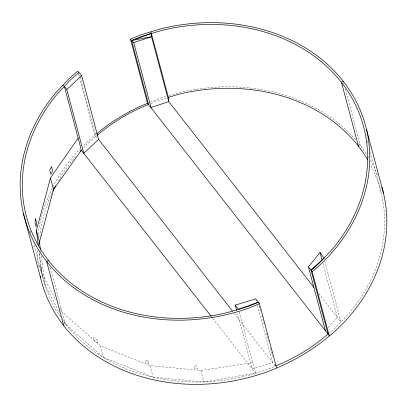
<?xml version="1.0" encoding="UTF-8"?>
<svg xmlns="http://www.w3.org/2000/svg" width="407" height="407" viewBox="0 0 407 407"><rect width="100%" height="100%" fill="white"/><g stroke="black" fill="none" stroke-linecap="round" stroke-linejoin="round"><path stroke-width="0.31" stroke-dasharray="2.04 1.53" d="M58.226 181.298L62.943 173.046L74.547 157.453L76.674 155.189M328.266 327.432L337.296 317.277L322.98 263.466M83.476 147.96L88.156 142.989L96.825 135.612M96.22 134.127L86.727 142.211A176.623 146.601 -14.9 0 0 83.104 145.747M328.505 333.628L335.729 327.477L349.338 313.014A174.471 144.816 -14.9 0 0 370.233 164.28M359.35 145.681L360.256 145.131M150.361 102.126L157.713 99.084A176.623 146.601 -14.9 0 1 166.641 96.128M150.865 103.459L158.277 100.387L166.585 97.894M274.817 364.224L275.305 366.066C205.062 396.164 110.419 385.195 62.953 320.553M62.505 318.6L65.441 324.237L103.409 357.346L153.083 377.157L203.927 382.036L255.525 373.107L239.194 311.731M59.905 307.748L62.235 312.205L100.351 345.843L150.01 365.618L200.855 370.497L252.732 362.617M97.034 137.678L94.816 135.328L79.848 79.085M318.92 293.762L340.939 321.942L324.939 261.798M234.422 313.609L275.305 366.066M211.223 316.417L212.398 317.918M212.79 318.422L255.525 373.107M60.465 316.865C44.587 295.187 40.756 267.796 33.41 242.618M39.382 253.088L42.119 273.784L55.82 299.954M42.119 273.784L45.192 285.322L59.57 312.958M367.287 140.7L368.269 144.383M370.39 152.36L381.334 193.483M343.762 83.145L344.088 84.371M345.395 89.281L360.353 145.492M323.957 258.114L324.282 259.34M259.3 305.922L260.933 312.057M261.915 315.74L264.53 325.559M266.488 332.926L268.61 340.903M270.569 348.265L272.69 356.247M255.855 299.476L256.344 301.317M257.489 305.611L272.675 362.688L252.264 368.94L237.24 312.474M200.855 370.497L203.927 382.036M79.533 75.056L79.858 76.287M80.021 76.898L95.864 136.431M78.383 73.586L79.197 76.643M150.01 365.618L153.083 377.157M100.351 345.843L103.409 357.346M50.402 267.725L65.441 324.237M30.306 230.957L31.125 234.025M42.552 276.984L39.754 259.697L39.637 252.762M40.542 250.203L40.792 252.086M41.29 255.85L45.192 285.322M38.446 266.661A176.623 146.601 -14.9 0 1 37.241 249.913M38.126 234.442A176.623 146.601 -14.9 0 1 52.478 187.703M52.757 187.154A176.623 146.601 -14.9 0 1 80.026 148.916M169.047 95.406A176.623 146.601 -14.9 0 1 355.957 140.166M358.791 143.534A176.623 146.601 -14.9 0 1 366.87 154.619M368.198 156.71A176.623 146.601 -14.9 0 1 368.849 157.763M370.421 160.419A176.623 146.601 -14.9 0 1 377.945 175.855M39.881 236.548A174.471 144.816 -14.9 0 1 51.903 192.938M196.545 365.908L193.91 365.873L194.678 368.762L197.314 368.793L196.545 365.908M148.372 361.06L145.263 360.343L146.037 363.263L149.15 363.975L148.372 361.06M96.963 339.733L93.452 337.449L94.317 340.695L97.828 342.979L96.963 339.733M40.741 268.605L39.733 265.43L41.672 272.11L40.741 268.605"/><path stroke-width="0.61" d="M38.385 245.563L36.391 230.51L50.443 178.012L78.124 138.08M55.713 185.699L53.51 189.55L39.459 242.053L39.494 243.941M52.696 191.239A174.471 144.816 -14.9 0 1 53.51 189.55L81.354 150.219L64.367 86.391L62.759 85.343M308.404 266.834L320.05 252.462L323.957 258.114L311.045 270.207L328.027 334.035L329.263 335.861L312.184 271.673L308.404 266.834L325.391 330.662M80.077 151.577L81.354 150.219L210.836 315.918M81.614 75.509L98.596 139.336L83.806 153.358L66.819 89.53L81.614 75.509L77.737 71.139L69.643 78.022L55.871 92.664A176.623 146.601 -14.9 0 0 52.503 268.493A176.623 146.601 -14.9 0 0 249.288 307.916L259.468 303.703L276.546 367.887M78.877 72.604L71.174 79.162L57.565 93.625A174.471 144.816 -14.9 0 0 48.453 260.409L46.647 261.508L63.726 325.697M96.693 133.73C111.823 120.95 129.161 110.684 147.532 103.297L328.027 334.035C312.627 347.466 294.81 358.185 275.875 365.827M97.309 135.2C112.51 122.207 130.026 111.833 148.58 104.401L131.598 40.573L130.454 39.113L140.634 34.9L161.055 28.765A176.623 146.601 -14.9 0 1 348.59 88.614A176.623 146.601 -14.9 0 1 320.273 264.789L312.184 271.673M311.045 270.207L318.747 263.65L332.356 249.186A174.471 144.816 -14.9 0 0 341.468 82.402L343.274 81.303M358.45 146.23L341.468 82.402A174.471 144.816 -14.9 0 0 161.467 30.5L141.295 36.564L131.598 40.573L133.73 42.593L151.501 36.706L151.384 33.532L150.844 31.832M236.752 310.633L235.282 305.113L255.693 298.86L259.468 303.703M313.838 287.256L168.773 101.618L168.366 97.359L178.449 94.327A174.471 144.816 -14.9 0 1 367.76 159.885M64.367 86.391L66.819 89.53M235.282 305.113L238.538 309.279L258.323 302.238L248.626 306.252L228.454 312.311A174.471 144.816 -14.9 0 1 48.453 260.409M98.596 139.336L232.473 311.106M366.437 129.141L383.521 193.325M320.05 252.462L322.166 260.409M168.366 97.359L151.384 33.532L131.598 40.573L151.501 36.706L168.773 101.618L151.002 107.499L133.73 42.593M130.454 39.113L147.532 103.297M50.443 178.012L53.51 189.55M36.391 230.51L39.459 242.053L40.374 248.952M23.479 213.675L40.563 277.859M381.898 187.215A176.623 146.601 -14.9 0 1 337.357 328.978C316.926 348.031 292.572 362.52 266.366 372.1A176.623 146.601 -14.9 0 1 40.135 276.012M35.506 218.808L35.012 222.751L36.101 226.836L36.594 222.888L35.506 218.808M51.521 166.829L49.725 169.973L50.875 174.298L52.676 171.154L51.521 166.829"/></g></svg>
